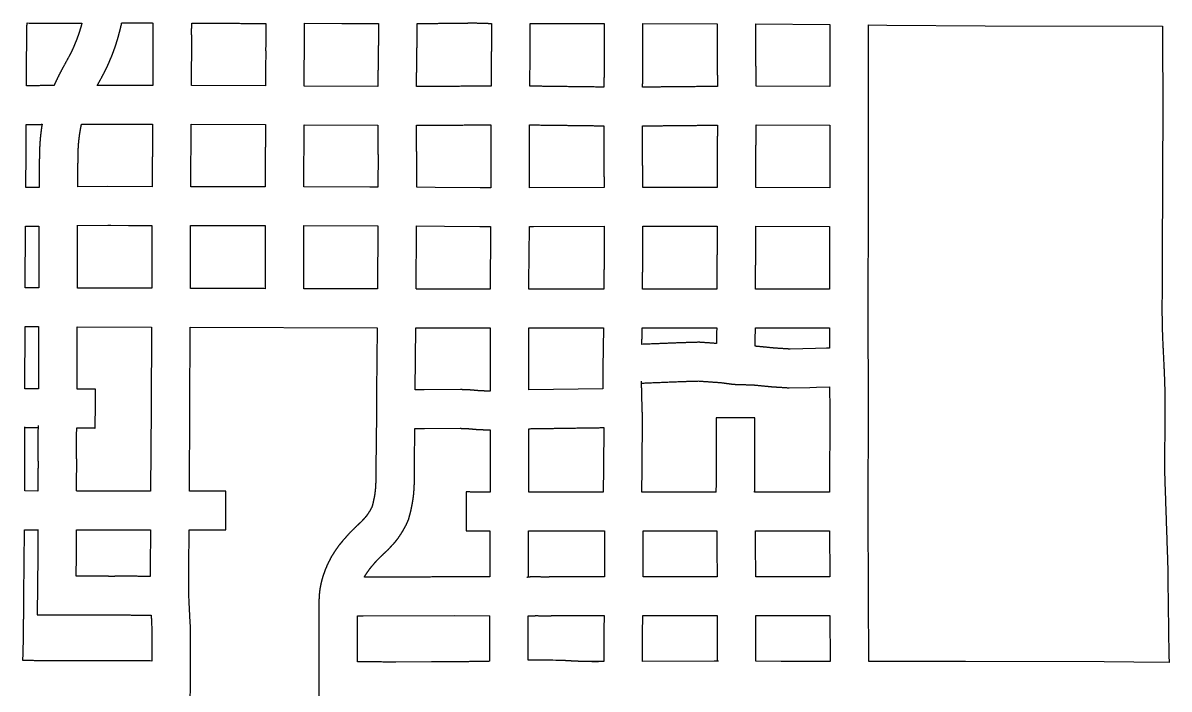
# Model space of a CAD drawing. Header units: millimetres. Extents: x 221 to 753, y -299 to -80.
# Drawn here: x 616.2 to 705.1, y -175.6 to -124 of the extents above; entities that cross this region are included whole.
import ezdxf

# ---------------------------------------------------------------- set-up
doc = ezdxf.new("R2010")
doc.units = ezdxf.units.MM
doc.layers.add('Laser$Cut', color=1, linetype='Continuous', true_color=0xff0000)

msp = doc.modelspace()

# ---------------------------------------------------------------- linework, layer by layer
at = {"layer": 'Laser$Cut'}
for p, q in [((616.498, -128.214), (616.541, -124.169)), ((616.545, -123.99), (616.711, -123.992)), ((616.711, -123.992), (617.276, -123.999)), ((617.276, -123.999), (617.558, -124.003)), ((617.558, -124.003), (617.94, -124.005)), ((617.94, -124.005), (618.703, -124.011)), ((619.623, -124.008), (620.084, -124.006)), ((620.084, -124.006), (620.797, -124.001)), ((638.061, -124.015), (640.946, -124.026)), ((640.946, -124.026), (643.806, -124.024)), ((646.806, -124.026), (647.487, -124.026)), ((652.466, -124.04), (652.561, -124.04)), ((655.543, -126.404), (655.561, -124.041)), ((655.561, -124.041), (658.811, -124.034)), ((658.811, -124.034), (661.297, -124.029)), ((664.297, -124.03), (670.056, -124.044)), ((673.035, -124.062), (678.792, -124.118)), ((681.78, -130.407), (681.791, -124.145)), ((681.791, -124.146), (683.219, -124.154)), ((683.219, -124.154), (690.832, -124.2)), ((690.832, -124.2), (704.574, -124.232)), ((704.574, -124.232), (704.584, -125.772)), ((629.293, -128.843), (629.311, -125.079)), ((635.05, -126.177), (635.048, -126.537)), ((638.048, -126.562), (638.051, -126.053)), ((704.584, -125.772), (704.611, -129.866)), ((635.048, -126.537), (635.041, -127.169)), ((638.041, -127.165), (638.048, -126.562)), ((652.541, -126.675), (652.525, -128.89)), ((655.525, -128.896), (655.543, -126.404)), ((635.042, -127.77), (635.035, -128.864)), ((635.044, -127.378), (635.042, -127.692)), ((635.042, -127.692), (635.042, -127.77)), ((638.035, -128.879), (638.042, -127.792)), ((638.042, -127.713), (638.044, -127.363)), ((638.042, -127.792), (638.042, -127.713)), ((616.491, -128.864), (616.498, -128.214)), ((626.293, -128.833), (626.293, -128.835)), ((626.293, -128.835), (626.293, -128.835)), ((635.035, -128.864), (629.293, -128.843)), ((643.739, -128.916), (638.035, -128.879)), ((661.277, -128.958), (661.277, -128.963)), ((664.277, -128.968), (664.277, -128.964)), ((673.07, -128.899), (673.07, -128.897)), ((678.782, -128.907), (673.07, -128.899)), ((681.78, -138.275), (681.78, -130.407)), ((616.47, -132.951), (616.473, -131.865)), ((626.276, -131.835), (626.276, -131.835)), ((629.244, -136.69), (629.276, -131.843)), ((629.276, -131.843), (635.024, -131.864)), ((638.016, -136.701), (638.024, -131.879)), ((638.024, -131.879), (643.734, -131.916)), ((652.515, -131.89), (652.515, -134.333)), ((655.515, -134.337), (655.515, -131.896)), ((673.066, -131.899), (678.78, -131.907)), ((616.469, -133.724), (616.47, -132.951)), ((616.45, -136.739), (616.468, -134.042)), ((616.468, -133.979), (616.469, -133.724)), ((616.468, -134.042), (616.468, -133.979)), ((643.758, -134.312), (643.756, -136.468)), ((652.513, -134.878), (652.51, -135.99)), ((652.515, -134.333), (652.513, -134.878)), ((655.509, -136.207), (655.515, -134.337)), ((617.49, -135.637), (617.481, -136.736)), ((616.47, -136.739), (616.45, -136.739)), ((617.165, -136.738), (616.47, -136.739)), ((617.477, -136.736), (617.165, -136.738)), ((622.799, -136.681), (620.479, -136.694)), ((620.482, -136.694), (620.482, -136.689)), ((626.244, -136.687), (622.799, -136.681)), ((626.244, -136.683), (626.244, -136.687)), ((629.244, -136.692), (629.244, -136.69)), ((630.595, -136.694), (629.244, -136.692)), ((633.094, -136.698), (630.595, -136.694)), ((635.016, -136.701), (633.094, -136.698)), ((635.016, -136.7), (635.016, -136.701)), ((638.016, -136.705), (638.016, -136.701)), ((643.136, -136.711), (638.016, -136.705)), ((643.756, -136.712), (643.136, -136.711)), ((643.756, -136.468), (643.756, -136.712)), ((646.756, -136.728), (646.756, -136.725)), ((648.192, -136.742), (646.756, -136.728)), ((651.683, -136.775), (648.192, -136.742)), ((652.507, -136.779), (651.683, -136.775)), ((652.51, -135.99), (652.507, -136.779)), ((655.507, -136.78), (655.509, -136.207)), ((661.281, -136.749), (655.507, -136.782)), ((655.507, -136.782), (655.507, -136.78)), ((669.765, -136.741), (664.281, -136.741)), ((670.056, -136.741), (669.765, -136.741)), ((678.78, -136.768), (673.056, -136.747)), ((681.765, -146.123), (681.78, -138.275)), ((616.412, -144.53), (616.434, -139.739)), ((616.432, -139.739), (617.177, -139.738)), ((617.177, -139.738), (617.456, -139.736)), ((617.465, -139.736), (617.45, -144.535)), ((617.456, -139.736), (617.465, -139.736)), ((620.396, -139.695), (620.47, -139.694)), ((620.47, -139.694), (622.804, -139.681)), ((622.804, -139.681), (623.045, -139.681)), ((623.045, -139.681), (624.421, -139.684)), ((624.421, -139.684), (625.797, -139.686)), ((625.797, -139.686), (626.229, -139.687)), ((629.229, -139.692), (633.092, -139.698)), ((633.092, -139.698), (635.01, -139.701)), ((638.01, -139.705), (643.747, -139.712)), ((643.748, -139.71), (643.725, -144.555)), ((643.747, -139.712), (643.748, -139.712)), ((646.725, -144.619), (646.746, -139.941)), ((646.746, -139.941), (646.747, -139.729)), ((646.747, -139.728), (648.921, -139.749)), ((646.747, -139.729), (646.747, -139.728)), ((648.921, -139.749), (651.663, -139.775)), ((651.663, -139.775), (652.158, -139.777)), ((652.158, -139.777), (652.492, -139.779)), ((652.49, -140.014), (652.461, -144.633)), ((652.492, -139.779), (652.49, -140.014)), ((652.492, -139.779), (652.492, -139.779)), ((655.464, -144.141), (655.492, -139.786)), ((655.492, -139.782), (655.806, -139.78)), ((655.492, -139.782), (655.492, -139.782)), ((655.492, -139.786), (655.492, -139.782)), ((655.806, -139.78), (661.287, -139.749)), ((664.287, -139.741), (665.016, -139.741)), ((665.016, -139.741), (670.048, -139.741)), ((673.048, -139.747), (678.777, -139.768)), ((616.412, -144.531), (616.412, -144.53)), ((617.45, -144.535), (616.412, -144.531)), ((626.211, -144.568), (626.207, -144.568)), ((626.211, -144.566), (626.211, -144.568)), ((629.211, -144.578), (629.211, -144.575)), ((643.725, -144.555), (643.725, -144.617)), ((643.725, -144.617), (643.725, -144.619)), ((643.725, -144.619), (643.725, -144.619)), ((651.679, -144.63), (646.725, -144.625)), ((646.725, -144.625), (646.725, -144.625)), ((652.461, -144.633), (651.679, -144.63)), ((652.461, -144.633), (652.461, -144.633)), ((652.461, -144.633), (652.461, -144.633)), ((655.461, -144.633), (655.464, -144.141)), ((661.266, -144.636), (655.461, -144.637)), ((655.461, -144.637), (655.461, -144.637)), ((661.266, -144.631), (661.266, -144.636)), ((670.035, -144.634), (664.266, -144.635)), ((664.266, -144.635), (664.266, -144.635)), ((670.035, -144.63), (670.035, -144.634)), ((678.768, -144.625), (673.035, -144.632)), ((678.768, -144.622), (678.768, -144.625)), ((681.779, -153.973), (681.765, -146.123)), ((616.369, -152.364), (616.396, -147.531)), ((616.396, -147.531), (617.441, -147.535)), ((617.441, -147.535), (617.425, -152.365)), ((620.44, -147.546), (626.199, -147.568)), ((626.199, -147.567), (626.169, -153.866)), ((629.169, -153.882), (629.199, -147.577)), ((629.199, -147.578), (643.701, -147.619)), ((643.701, -147.622), (643.644, -152.591)), ((643.701, -147.619), (643.701, -147.619)), ((646.646, -152.44), (646.701, -147.634)), ((646.701, -147.634), (646.701, -147.624)), ((646.701, -147.625), (651.67, -147.63)), ((646.701, -147.625), (646.701, -147.625)), ((651.67, -147.63), (652.453, -147.633)), ((652.453, -147.633), (652.453, -147.633)), ((652.453, -147.633), (652.453, -147.634)), ((652.453, -147.634), (652.454, -149.564)), ((655.453, -147.637), (661.236, -147.636)), ((655.453, -147.637), (655.453, -147.637)), ((655.456, -152.452), (655.453, -147.639)), ((661.236, -147.631), (661.202, -150.756)), ((664.236, -147.635), (670.018, -147.634)), ((673.018, -147.632), (678.768, -147.625)), ((664.222, -148.914), (664.222, -148.913)), ((677.686, -149.243), (675.707, -149.281)), ((678.536, -149.22), (677.686, -149.243)), ((678.77, -149.214), (678.536, -149.22)), ((652.454, -149.564), (652.456, -152.535)), ((661.202, -150.756), (661.187, -151.774)), ((643.644, -152.591), (643.628, -153.922)), ((647.345, -152.441), (646.646, -152.44)), ((650.146, -152.424), (647.345, -152.441)), ((661.201, -152.37), (655.456, -152.452)), ((675.641, -152.283), (677.227, -152.252)), ((677.227, -152.252), (677.755, -152.242)), ((677.755, -152.242), (678.776, -152.215)), ((678.776, -152.214), (678.779, -153.974)), ((626.169, -153.866), (626.13, -160.297)), ((629.13, -160.304), (629.169, -153.882)), ((643.628, -153.922), (643.603, -156.832)), ((664.236, -158.465), (664.267, -154.553)), ((678.779, -153.974), (678.773, -160.379)), ((681.772, -161.611), (681.779, -153.973)), ((616.367, -160.28), (616.362, -155.305)), ((646.592, -158.185), (646.615, -155.439)), ((646.615, -155.439), (647.351, -155.441)), ((647.351, -155.441), (650.129, -155.424)), ((655.459, -157.936), (655.458, -155.453)), ((661.261, -155.369), (661.237, -158.436)), ((661.257, -155.369), (661.261, -155.369)), ((652.458, -155.535), (652.459, -157.986)), ((643.603, -156.832), (643.592, -158.164)), ((643.592, -158.164), (643.585, -159.449)), ((646.59, -158.592), (646.592, -158.185)), ((652.459, -157.986), (652.456, -159.1)), ((655.456, -159.113), (655.459, -157.99)), ((655.459, -157.99), (655.459, -157.936)), ((646.586, -159.24), (646.59, -158.592)), ((661.236, -158.5), (661.222, -160.378)), ((661.237, -158.436), (661.236, -158.5)), ((664.222, -160.375), (664.236, -158.529)), ((664.236, -158.529), (664.236, -158.465)), ((652.455, -159.12), (652.45, -160.212)), ((652.456, -159.1), (652.455, -159.12)), ((655.45, -160.247), (655.455, -159.133)), ((655.455, -159.133), (655.456, -159.113)), ((616.367, -160.285), (616.367, -160.28)), ((617.385, -160.286), (616.367, -160.285)), ((626.13, -160.297), (626.13, -160.299)), ((629.13, -160.304), (629.13, -160.304)), ((652.45, -160.232), (652.449, -160.364)), ((652.449, -160.364), (652.449, -160.367)), ((652.449, -160.367), (652.449, -160.367)), ((652.45, -160.212), (652.45, -160.232)), ((659.471, -160.381), (655.448, -160.368)), ((655.449, -160.368), (655.45, -160.247)), ((659.617, -160.381), (659.471, -160.381)), ((660.096, -160.38), (659.617, -160.381)), ((661.222, -160.378), (660.096, -160.38)), ((669.966, -160.368), (664.222, -160.375)), ((672.961, -160.369), (672.961, -160.369)), ((681.78, -168.443), (681.772, -161.611)), ((616.308, -168.392), (616.354, -163.317)), ((616.354, -163.317), (616.354, -163.285)), ((616.354, -163.285), (616.506, -163.285)), ((616.506, -163.285), (617.371, -163.286)), ((617.373, -163.281), (617.369, -165.302)), ((617.371, -163.286), (617.373, -163.286)), ((626.116, -163.299), (626.099, -166.237)), ((629.099, -166.248), (629.116, -163.304)), ((650.584, -163.362), (652.438, -163.367)), ((655.438, -163.368), (659.467, -163.381)), ((659.467, -163.381), (659.621, -163.381)), ((659.621, -163.381), (660.102, -163.38)), ((660.102, -163.38), (661.324, -163.378)), ((673.024, -163.369), (673.026, -163.369)), ((678.774, -163.379), (678.778, -166.949)), ((620.369, -165.317), (620.37, -164.641)), ((617.369, -165.302), (617.333, -169.876)), ((620.357, -166.897), (620.369, -165.317)), ((626.099, -166.237), (626.097, -166.906)), ((629.094, -168.369), (629.099, -166.248)), ((652.424, -166.954), (649.665, -166.95)), ((655.424, -166.958), (655.424, -166.953)), ((657.006, -166.956), (656.99, -166.958)), ((657.029, -166.954), (657.006, -166.956)), ((657.077, -166.95), (657.029, -166.954)), ((670.049, -166.94), (670.049, -166.941)), ((673.049, -166.944), (673.049, -166.94)), ((704.992, -166.222), (705.009, -167.246)), ((639.374, -167.285), (639.365, -167.317)), ((639.427, -167.091), (639.374, -167.285)), ((705.009, -167.246), (705.025, -169.112)), ((616.306, -168.709), (616.308, -168.392)), ((616.306, -168.788), (616.306, -168.709)), ((629.123, -168.908), (629.092, -168.327)), ((681.823, -173.499), (681.78, -168.443)), ((629.203, -170.492), (629.123, -168.908)), ((639.162, -169.34), (639.175, -174.326)), ((705.025, -169.112), (705.083, -173.031)), ((626.206, -170.623), (626.215, -170.881)), ((629.213, -170.78), (629.203, -170.492)), ((642.164, -169.967), (642.607, -169.968)), ((642.607, -169.968), (649.669, -169.95)), ((649.669, -169.95), (652.416, -169.954)), ((652.412, -169.954), (652.408, -171.183)), ((655.408, -171.191), (655.412, -169.955)), ((655.412, -169.958), (655.414, -169.958)), ((678.792, -169.949), (678.823, -173.501)), ((616.259, -171.662), (616.266, -171.231)), ((626.215, -170.881), (626.219, -170.996)), ((626.218, -171.297), (626.215, -172.028)), ((626.219, -170.996), (626.218, -171.297)), ((629.219, -170.954), (629.213, -170.78)), ((629.215, -172.034), (629.218, -171.307)), ((629.218, -171.307), (629.219, -170.954)), ((652.408, -171.183), (652.407, -171.896)), ((655.407, -172.158), (655.408, -171.454)), ((655.408, -171.454), (655.408, -171.191)), ((616.236, -172.776), (616.259, -171.662)), ((626.214, -172.255), (626.21, -173.469)), ((626.215, -172.127), (626.214, -172.255)), ((626.215, -172.028), (626.215, -172.127)), ((629.208, -174.328), (629.214, -172.268)), ((629.214, -172.268), (629.215, -172.136)), ((629.215, -172.136), (629.215, -172.034)), ((652.407, -172.15), (652.402, -173.107)), ((652.407, -171.896), (652.407, -172.15)), ((655.401, -173.395), (655.407, -172.158)), ((616.225, -173.433), (616.233, -172.899)), ((616.233, -172.899), (616.236, -172.776)), ((652.402, -173.107), (652.401, -173.494)), ((705.083, -173.031), (705.094, -173.573)), ((642.173, -173.525), (642.173, -173.524)), ((647.9, -173.531), (645.139, -173.558)), ((648.348, -173.531), (647.9, -173.531)), ((649.691, -173.531), (648.348, -173.531)), ((656.967, -173.407), (655.4, -173.395)), ((657.311, -173.412), (656.967, -173.407)), ((657.551, -173.418), (657.311, -173.412)), ((657.816, -173.424), (657.551, -173.418)), ((658.173, -173.437), (657.816, -173.424)), ((658.233, -173.44), (658.173, -173.437)), ((658.868, -173.477), (658.793, -173.473)), ((658.921, -173.479), (658.868, -173.477)), ((669.817, -173.487), (664.263, -173.511)), ((670.06, -173.487), (669.817, -173.487)), ((670.166, -173.487), (670.06, -173.487)), ((675.009, -173.501), (673.059, -173.493)), ((675.722, -173.501), (675.009, -173.501)), ((678.823, -173.5), (675.722, -173.501)), ((686.892, -173.498), (681.821, -173.499)), ((681.823, -173.499), (681.823, -173.499)), ((689.305, -173.505), (686.892, -173.498)), ((700.054, -173.536), (689.305, -173.505)), ((702.35, -173.553), (700.054, -173.536)), ((705.094, -173.573), (702.35, -173.553)), ((629.203, -179.178), (629.208, -174.328)), ((639.175, -174.326), (639.172, -175.006)), ((639.172, -175.006), (639.174, -176.996))]:
    msp.add_line(p, q, dxfattribs=at)
msp.add_lwpolyline([(622.021, -169.895), (623.791, -169.899)], dxfattribs=at)
for points, degree in [([(616.541, -124.169), (616.543, -124.08), (616.545, -123.99)], 2), ([(618.703, -124.011), (619.163, -124.009), (619.623, -124.008)], 2), ([(620.701, -124.356), (620.618, -124.622), (620.534, -124.887)], 2), ([(620.749, -124.179), (620.725, -124.267), (620.701, -124.356)], 2), ([(620.797, -124.001), (620.773, -124.09), (620.749, -124.179)], 2), ([(623.74, -124.612), (623.802, -124.355), (623.864, -124.098)], 2), ([(623.864, -124.098), (623.875, -124.041), (623.885, -123.985)], 2), ([(623.885, -123.985), (625.098, -123.988), (626.311, -123.991)], 2), ([(626.311, -123.991), (626.309, -124.389), (626.308, -124.787)], 2), ([(629.308, -124.775), (629.309, -124.394), (629.311, -124.012)], 2), ([(629.311, -124.012), (630.18, -124.007), (631.05, -124.003)], 2), ([(631.05, -124.003), (632.698, -124.014), (634.345, -124.026)], 2), ([(634.345, -124.026), (634.703, -124.023), (635.061, -124.021)], 2), ([(635.061, -124.021), (635.053, -125.073), (635.045, -126.125)], 2), ([(638.046, -126.005), (638.054, -125.01), (638.061, -124.014)], 2), ([(643.806, -124.02), (643.773, -126.468), (643.739, -128.916)], 2), ([(646.74, -128.921), (646.773, -126.473), (646.806, -124.026)], 2), ([(647.487, -124.026), (649.086, -124.01), (650.685, -123.993)], 2), ([(650.685, -123.993), (650.732, -123.991), (650.779, -123.989)], 2), ([(650.779, -123.989), (651.445, -123.991), (652.111, -123.993)], 2), ([(652.111, -123.993), (652.288, -124.016), (652.466, -124.04)], 2), ([(652.561, -124.037), (652.551, -125.356), (652.541, -126.675)], 2), ([(658.739, -124.034), (658.739, -124.032), (658.739, -124.03)], 2), ([(661.297, -124.028), (661.287, -126.493), (661.277, -128.958)], 2), ([(664.277, -128.964), (664.287, -126.496), (664.297, -124.027)], 2), ([(670.056, -124.044), (670.063, -126.477), (670.07, -128.91)], 2), ([(673.07, -128.897), (673.063, -126.479), (673.056, -124.061)], 2), ([(678.792, -124.115), (678.787, -126.511), (678.782, -128.907)], 2), ([(620.534, -124.887), (620.437, -125.146), (620.341, -125.405)], 2), ([(623.372, -125.864), (623.477, -125.531), (623.582, -125.198)], 2), ([(623.582, -125.198), (623.661, -124.905), (623.74, -124.612)], 2), ([(626.311, -125.089), (626.302, -126.961), (626.293, -128.833)], 2), ([(626.308, -124.787), (626.31, -124.938), (626.311, -125.089)], 2), ([(629.311, -125.079), (629.309, -124.927), (629.308, -124.775)], 2), ([(620.1, -125.977), (619.983, -126.22), (619.866, -126.464)], 2), ([(620.341, -125.405), (620.22, -125.691), (620.1, -125.977)], 2), ([(623.129, -126.512), (623.251, -126.188), (623.372, -125.864)], 2), ([(635.045, -126.125), (635.048, -126.151), (635.05, -126.177)], 2), ([(638.051, -126.053), (638.048, -126.029), (638.046, -126.005)], 2), ([(619.866, -126.464), (619.587, -126.971), (619.308, -127.479)], 2), ([(622.837, -127.208), (622.983, -126.86), (623.129, -126.512)], 2), ([(619.308, -127.479), (619.122, -127.837), (618.937, -128.196)], 2), ([(621.991, -128.826), (622.263, -128.331), (622.535, -127.837)], 2), ([(622.535, -127.837), (622.686, -127.523), (622.837, -127.208)], 2), ([(635.041, -127.169), (635.042, -127.274), (635.044, -127.378)], 2), ([(638.044, -127.363), (638.042, -127.264), (638.041, -127.165)], 2), ([(618.638, -128.836), (617.564, -128.85), (616.491, -128.865)], 2), ([(618.937, -128.196), (618.787, -128.516), (618.638, -128.836)], 2), ([(621.99, -128.827), (621.99, -128.826), (621.991, -128.826)], 2), ([(626.293, -128.835), (624.141, -128.831), (621.99, -128.827)], 2), ([(616.491, -128.865), (616.491, -128.864), (616.491, -128.864)], 2), ([(652.525, -128.89), (649.632, -128.905), (646.74, -128.921)], 2), ([(652.525, -128.89), (652.525, -128.89), (652.525, -128.89)], 2), ([(655.878, -128.895), (655.702, -128.895), (655.525, -128.896)], 2), ([(657.769, -128.919), (656.824, -128.907), (655.878, -128.895)], 2), ([(661.277, -128.963), (659.523, -128.941), (657.769, -128.919)], 2), ([(670.07, -128.912), (667.173, -128.94), (664.277, -128.968)], 2), ([(670.07, -128.912), (670.07, -128.912), (670.07, -128.912)], 2), ([(673.07, -128.899), (673.07, -128.899), (673.07, -128.899)], 2), ([(704.611, -129.866), (704.608, -130.477), (704.606, -131.088)], 2), ([(704.606, -131.088), (704.573, -138.802), (704.541, -146.517)], 2), ([(616.473, -131.865), (617.093, -131.857), (617.713, -131.849)], 2), ([(617.669, -132.086), (617.623, -132.454), (617.577, -132.822)], 2), ([(617.713, -131.849), (617.691, -131.967), (617.669, -132.086)], 2), ([(620.635, -132.543), (620.688, -132.253), (620.741, -131.964)], 2), ([(620.741, -131.964), (620.758, -131.895), (620.775, -131.825)], 2), ([(620.775, -131.825), (623.525, -131.83), (626.276, -131.835)], 2), ([(626.276, -131.83), (626.26, -134.257), (626.244, -136.683)], 2), ([(635.024, -131.861), (635.02, -134.28), (635.016, -136.7)], 2), ([(643.734, -131.916), (643.74, -132.5), (643.746, -133.085)], 2), ([(646.732, -131.921), (649.623, -131.905), (652.515, -131.89)], 2), ([(646.758, -134.299), (646.746, -133.11), (646.734, -131.921)], 2), ([(655.515, -131.896), (655.689, -131.895), (655.863, -131.895)], 2), ([(655.863, -131.895), (658.568, -131.929), (661.273, -131.963)], 2), ([(661.273, -131.962), (661.274, -132.424), (661.275, -132.886)], 2), ([(664.273, -131.968), (667.174, -131.94), (670.075, -131.912)], 2), ([(664.281, -136.739), (664.277, -134.353), (664.273, -131.968)], 2), ([(670.07, -131.912), (670.063, -134.326), (670.056, -136.741)], 2), ([(673.056, -136.745), (673.063, -134.322), (673.07, -131.899)], 2), ([(678.78, -131.902), (678.78, -134.335), (678.78, -136.768)], 2), ([(617.577, -132.822), (617.553, -133.118), (617.529, -133.414)], 2), ([(620.525, -133.589), (620.543, -133.36), (620.562, -133.13)], 2), ([(620.562, -133.13), (620.599, -132.837), (620.635, -132.543)], 2), ([(643.746, -133.085), (643.752, -133.699), (643.758, -134.312)], 2), ([(661.275, -132.886), (661.277, -134.387), (661.28, -135.888)], 2), ([(661.275, -132.889), (661.275, -132.889), (661.275, -132.889)], 2), ([(617.529, -133.414), (617.515, -133.815), (617.5, -134.216)], 2), ([(620.5, -134.281), (620.512, -133.935), (620.525, -133.589)], 2), ([(617.494, -135.073), (617.492, -135.355), (617.49, -135.637)], 2), ([(617.497, -134.698), (617.495, -134.886), (617.494, -135.073)], 2), ([(617.5, -134.216), (617.498, -134.457), (617.497, -134.698)], 2), ([(620.482, -136.689), (620.491, -135.485), (620.5, -134.281)], 2), ([(646.756, -136.106), (646.757, -135.202), (646.758, -134.299)], 2), ([(655.51, -135.84), (655.51, -135.84), (655.51, -135.84)], 2), ([(661.28, -135.888), (661.281, -136.316), (661.281, -136.744)], 2), ([(661.28, -135.889), (661.28, -135.889), (661.28, -135.889)], 2), ([(617.481, -136.736), (617.479, -136.736), (617.477, -136.736)], 2), ([(646.756, -136.725), (646.756, -136.416), (646.756, -136.106)], 2), ([(661.281, -136.744), (661.281, -136.747), (661.281, -136.749)], 2), ([(664.281, -136.741), (664.281, -136.74), (664.281, -136.739)], 2), ([(673.056, -136.747), (673.056, -136.746), (673.056, -136.745)], 2), ([(617.465, -139.736), (617.465, -139.736), (617.465, -139.736)], 2), ([(620.45, -144.546), (620.458, -142.119), (620.466, -139.692)], 2), ([(626.229, -139.687), (626.22, -142.126), (626.211, -144.566)], 2), ([(629.211, -144.575), (629.22, -142.131), (629.229, -139.687)], 2), ([(635.01, -139.7), (635.005, -142.147), (635.001, -144.594)], 2), ([(638.001, -144.603), (638.005, -142.154), (638.01, -139.705)], 2), ([(661.287, -139.747), (661.289, -140.959), (661.291, -142.171)], 2), ([(664.291, -142.22), (664.289, -140.978), (664.287, -139.736)], 2), ([(670.048, -139.741), (670.041, -142.185), (670.035, -144.63)], 2), ([(673.035, -144.632), (673.041, -142.189), (673.048, -139.746)], 2), ([(678.777, -139.767), (678.772, -142.195), (678.768, -144.622)], 2), ([(661.291, -142.171), (661.289, -142.219), (661.288, -142.267)], 2), ([(661.288, -142.267), (661.277, -143.449), (661.266, -144.631)], 2), ([(664.266, -144.635), (664.277, -143.484), (664.287, -142.333)], 2), ([(664.287, -142.333), (664.289, -142.276), (664.291, -142.22)], 2), ([(626.207, -144.568), (623.328, -144.557), (620.449, -144.546)], 2), ([(635.001, -144.594), (632.106, -144.586), (629.211, -144.578)], 2), ([(643.725, -144.619), (640.863, -144.611), (638.001, -144.603)], 2), ([(704.541, -146.517), (704.56, -147.389), (704.578, -148.262)], 2), ([(620.426, -152.011), (620.433, -149.779), (620.44, -147.546)], 2), ([(664.222, -148.913), (664.229, -148.274), (664.236, -147.635)], 2), ([(670.018, -147.632), (670.012, -148.239), (670.007, -148.846)], 2), ([(673.005, -149.06), (673.012, -148.345), (673.018, -147.63)], 2), ([(678.768, -147.625), (678.769, -148.419), (678.77, -149.214)], 2), ([(704.578, -148.262), (704.647, -149.685), (704.716, -151.109)], 2), ([(667.186, -148.794), (665.704, -148.854), (664.222, -148.914)], 2), ([(668.662, -148.751), (667.924, -148.772), (667.186, -148.794)], 2), ([(670.007, -148.846), (669.335, -148.798), (668.662, -148.751)], 2), ([(673.005, -149.06), (673.005, -149.06), (673.005, -149.06)], 2), ([(673.067, -149.062), (673.036, -149.061), (673.005, -149.06)], 2), ([(674.522, -149.206), (673.795, -149.134), (673.067, -149.062)], 2), ([(675.707, -149.281), (675.115, -149.244), (674.522, -149.206)], 2), ([(661.187, -151.774), (661.194, -152.07), (661.201, -152.367)], 2), ([(664.191, -151.915), (664.189, -151.837), (664.188, -151.759)], 2), ([(664.191, -151.918), (665.741, -151.855), (667.291, -151.792)], 2), ([(664.237, -153.804), (664.214, -152.86), (664.191, -151.915)], 2), ([(667.291, -151.792), (667.945, -151.773), (668.6, -151.754)], 2), ([(668.6, -151.754), (669.488, -151.817), (670.377, -151.88)], 2), ([(670.377, -151.88), (670.842, -151.945), (671.308, -152.01)], 2), ([(704.716, -151.109), (704.746, -151.991), (704.776, -152.873)], 2), ([(617.425, -152.371), (616.896, -152.367), (616.368, -152.364)], 2), ([(617.425, -152.365), (617.425, -152.368), (617.425, -152.371)], 2), ([(620.425, -152.386), (620.426, -152.198), (620.426, -152.011)], 2), ([(620.425, -152.391), (620.425, -152.388), (620.425, -152.386)], 2), ([(621.851, -152.4), (621.138, -152.395), (620.425, -152.391)], 2), ([(620.425, -152.391), (620.425, -152.391), (620.425, -152.391)], 2), ([(621.835, -155.4), (621.84, -154.4), (621.845, -153.4), (621.851, -152.4)], 3), ([(650.559, -152.431), (650.353, -152.428), (650.146, -152.424)], 2), ([(650.83, -152.443), (650.694, -152.437), (650.559, -152.431)], 2), ([(651.682, -152.519), (651.256, -152.481), (650.83, -152.443)], 2), ([(651.849, -152.526), (651.765, -152.523), (651.682, -152.519)], 2), ([(652.143, -152.534), (651.996, -152.53), (651.849, -152.526)], 2), ([(652.456, -152.535), (652.299, -152.534), (652.143, -152.534)], 2), ([(661.201, -152.367), (661.201, -152.369), (661.201, -152.37)], 2), ([(671.308, -152.01), (671.374, -152.012), (671.441, -152.013)], 2), ([(671.441, -152.013), (672.157, -152.035), (672.873, -152.058)], 2), ([(672.873, -152.058), (673.576, -152.127), (674.28, -152.196)], 2), ([(674.28, -152.196), (674.96, -152.24), (675.641, -152.283)], 2), ([(704.776, -152.873), (704.766, -154.333), (704.757, -155.792)], 2), ([(664.267, -154.553), (664.252, -154.178), (664.237, -153.804)], 2), ([(669.982, -154.602), (669.982, -156.555), (669.981, -158.508)], 2), ([(672.982, -154.602), (671.982, -154.602), (670.982, -154.602), (669.982, -154.602)], 3), ([(672.981, -158.525), (672.982, -156.564), (672.982, -154.602)], 2), ([(616.362, -155.364), (616.879, -155.367), (617.397, -155.371)], 2), ([(617.397, -155.372), (617.383, -156.214), (617.37, -157.056)], 2), ([(617.399, -155.207), (617.398, -155.286), (617.397, -155.365)], 2), ([(617.397, -155.371), (617.397, -155.371), (617.397, -155.371)], 2), ([(620.371, -157.038), (620.384, -156.213), (620.397, -155.388)], 2), ([(620.397, -155.391), (621.116, -155.395), (621.835, -155.4)], 2), ([(650.129, -155.424), (650.297, -155.427), (650.465, -155.43)], 2), ([(650.465, -155.43), (650.547, -155.434), (650.629, -155.437)], 2), ([(650.629, -155.437), (651.058, -155.476), (651.487, -155.514)], 2), ([(651.487, -155.514), (651.619, -155.519), (651.75, -155.525)], 2), ([(655.458, -155.453), (658.357, -155.411), (661.257, -155.369)], 2), ([(651.75, -155.525), (651.924, -155.529), (652.099, -155.534)], 2), ([(652.099, -155.534), (652.278, -155.534), (652.457, -155.535)], 2), ([(652.457, -155.535), (652.457, -155.535), (652.458, -155.535)], 2), ([(704.757, -155.792), (704.747, -157.251), (704.737, -158.71)], 2), ([(617.37, -157.056), (617.382, -157.493), (617.394, -157.93)], 2), ([(620.394, -157.877), (620.382, -157.457), (620.371, -157.038)], 2), ([(617.394, -157.93), (617.395, -158.034), (617.396, -158.138)], 2), ([(617.396, -158.138), (617.396, -158.164), (617.396, -158.19)], 2), ([(620.396, -158.186), (620.395, -158.032), (620.394, -157.877)], 2), ([(617.394, -158.609), (617.39, -159.448), (617.385, -160.286)], 2), ([(617.396, -158.19), (617.395, -158.399), (617.394, -158.609)], 2), ([(620.388, -159.664), (620.392, -158.925), (620.396, -158.186)], 2), ([(669.981, -158.508), (669.971, -159.436), (669.961, -160.364)], 2), ([(672.961, -160.369), (672.971, -159.447), (672.981, -158.525)], 2), ([(704.737, -158.71), (704.864, -162.466), (704.992, -166.222)], 2), ([(620.385, -160.284), (620.387, -159.974), (620.388, -159.664)], 2), ([(643.568, -159.903), (643.554, -160.061), (643.541, -160.219)], 2), ([(643.585, -159.449), (643.576, -159.676), (643.568, -159.903)], 2), ([(646.563, -160.084), (646.574, -159.8), (646.585, -159.515)], 2), ([(646.585, -159.402), (646.586, -159.321), (646.586, -159.24)], 2), ([(646.585, -159.515), (646.585, -159.458), (646.585, -159.402)], 2), ([(626.13, -160.299), (623.257, -160.294), (620.385, -160.289)], 2), ([(631.965, -160.309), (630.548, -160.307), (629.13, -160.304)], 2), ([(631.961, -163.309), (631.963, -162.309), (631.964, -161.309), (631.965, -160.309)], 3), ([(643.462, -160.773), (643.418, -160.98), (643.374, -161.187)], 2), ([(643.509, -160.493), (643.485, -160.633), (643.462, -160.773)], 2), ([(643.541, -160.219), (643.525, -160.356), (643.509, -160.493)], 2), ([(646.48, -160.917), (646.503, -160.719), (646.527, -160.52)], 2), ([(646.527, -160.52), (646.545, -160.302), (646.563, -160.084)], 2), ([(650.59, -160.362), (650.588, -161.362), (650.586, -162.362), (650.584, -163.362)], 3), ([(652.449, -160.367), (651.52, -160.364), (650.59, -160.362)], 2), ([(655.449, -160.368), (655.449, -160.368), (655.449, -160.368)], 2), ([(678.773, -160.379), (675.867, -160.374), (672.961, -160.369)], 2), ([(643.261, -161.567), (643.193, -161.689), (643.126, -161.812)], 2), ([(643.297, -161.485), (643.279, -161.526), (643.261, -161.567)], 2), ([(643.374, -161.187), (643.335, -161.336), (643.297, -161.485)], 2), ([(646.294, -161.876), (646.352, -161.605), (646.41, -161.333)], 2), ([(646.41, -161.333), (646.445, -161.125), (646.48, -160.917)], 2), ([(642.749, -162.355), (642.601, -162.514), (642.454, -162.674)], 2), ([(642.81, -162.281), (642.78, -162.318), (642.749, -162.355)], 2), ([(642.871, -162.207), (642.84, -162.244), (642.81, -162.281)], 2), ([(643.094, -161.869), (642.982, -162.038), (642.871, -162.207)], 2), ([(643.126, -161.812), (643.11, -161.841), (643.094, -161.869)], 2), ([(645.956, -162.893), (646.049, -162.678), (646.142, -162.464)], 2), ([(646.142, -162.464), (646.18, -162.317), (646.218, -162.17)], 2), ([(646.218, -162.17), (646.256, -162.023), (646.294, -161.876)], 2), ([(620.37, -164.641), (620.372, -163.965), (620.373, -163.29)], 2), ([(620.373, -163.29), (621.339, -163.291), (622.305, -163.293)], 2), ([(622.305, -163.293), (624.21, -163.296), (626.116, -163.299)], 2), ([(629.116, -163.304), (630.539, -163.307), (631.961, -163.309)], 2), ([(642.159, -162.953), (641.83, -163.274), (641.502, -163.595)], 2), ([(642.454, -162.674), (642.306, -162.813), (642.159, -162.953)], 2), ([(645.288, -163.989), (645.474, -163.709), (645.659, -163.428)], 2), ([(645.659, -163.428), (645.704, -163.347), (645.749, -163.267)], 2), ([(645.749, -163.267), (645.853, -163.08), (645.956, -162.893)], 2), ([(652.438, -163.365), (652.431, -165.159), (652.424, -166.952)], 2), ([(655.424, -166.953), (655.431, -165.161), (655.438, -163.368)], 2), ([(661.324, -163.378), (661.322, -165.158), (661.32, -166.938)], 2), ([(664.319, -166.933), (664.322, -165.154), (664.324, -163.375)], 2), ([(664.32, -163.375), (667.173, -163.371), (670.025, -163.368)], 2), ([(670.024, -163.368), (670.036, -165.154), (670.049, -166.94)], 2), ([(673.049, -166.94), (673.036, -165.154), (673.024, -163.369)], 2), ([(673.026, -163.369), (675.9, -163.374), (678.774, -163.379)], 2), ([(640.819, -164.394), (640.768, -164.457), (640.717, -164.519)], 2), ([(641.024, -164.145), (640.922, -164.269), (640.819, -164.394)], 2), ([(641.502, -163.595), (641.263, -163.87), (641.024, -164.145)], 2), ([(644.587, -164.785), (644.8, -164.556), (645.012, -164.326)], 2), ([(645.012, -164.326), (645.081, -164.242), (645.15, -164.158)], 2), ([(645.15, -164.158), (645.219, -164.074), (645.288, -163.989)], 2), ([(640.374, -165.012), (640.266, -165.182), (640.158, -165.352)], 2), ([(640.717, -164.519), (640.546, -164.766), (640.374, -165.012)], 2), ([(643.686, -165.656), (643.962, -165.385), (644.239, -165.115)], 2), ([(644.239, -165.115), (644.413, -164.95), (644.587, -164.785)], 2), ([(639.811, -166.034), (639.715, -166.271), (639.619, -166.508)], 2), ([(640.158, -165.352), (639.985, -165.693), (639.811, -166.034)], 2), ([(643.113, -166.329), (643.214, -166.205), (643.316, -166.08)], 2), ([(643.316, -166.08), (643.501, -165.868), (643.686, -165.656)], 2), ([(622.239, -166.895), (621.298, -166.896), (620.357, -166.897)], 2), ([(622.867, -166.894), (622.553, -166.894), (622.239, -166.895)], 2), ([(622.863, -166.907), (622.865, -166.902), (622.866, -166.898), (622.867, -166.894)], 3), ([(623.783, -166.899), (623.323, -166.903), (622.863, -166.907)], 2), ([(622.875, -166.906), (622.871, -166.9), (622.867, -166.894)], 2), ([(626.097, -166.906), (624.94, -166.902), (623.783, -166.899)], 2), ([(639.453, -166.995), (639.44, -167.043), (639.427, -167.091)], 2), ([(639.619, -166.508), (639.536, -166.751), (639.453, -166.995)], 2), ([(642.702, -166.968), (642.734, -166.904), (642.767, -166.841)], 2), ([(649.665, -166.95), (646.183, -166.959), (642.702, -166.968)], 2), ([(642.767, -166.841), (642.82, -166.757), (642.873, -166.674)], 2), ([(642.873, -166.674), (642.993, -166.501), (643.113, -166.329)], 2), ([(652.424, -166.952), (652.424, -166.953), (652.424, -166.954)], 2), ([(655.288, -166.964), (655.289, -166.964), (655.291, -166.964), (655.293, -166.964)], 3), ([(655.288, -166.966), (655.289, -166.966), (655.291, -166.965), (655.293, -166.965)], 3), ([(655.293, -166.964), (655.314, -166.964), (655.335, -166.963), (655.356, -166.963)], 3), ([(655.53, -166.959), (655.443, -166.958), (655.356, -166.958)], 2), ([(655.563, -166.95), (655.546, -166.954), (655.53, -166.959)], 2), ([(656.99, -166.958), (656.276, -166.954), (655.563, -166.95)], 2), ([(657.101, -166.948), (657.093, -166.949), (657.085, -166.949)], 2), ([(657.115, -166.948), (657.108, -166.948), (657.101, -166.948)], 2), ([(657.573, -166.947), (657.344, -166.947), (657.115, -166.948)], 2), ([(657.621, -166.947), (657.597, -166.947), (657.573, -166.947)], 2), ([(661.32, -166.938), (659.471, -166.942), (657.621, -166.947)], 2), ([(664.319, -166.935), (664.319, -166.934), (664.319, -166.933)], 2), ([(670.049, -166.941), (667.184, -166.938), (664.319, -166.935)], 2), ([(670.049, -166.941), (670.049, -166.941), (670.049, -166.941)], 2), ([(673.052, -166.944), (673.051, -166.944), (673.049, -166.944)], 2), ([(678.778, -166.949), (675.915, -166.946), (673.052, -166.944)], 2), ([(678.778, -166.949), (678.778, -166.949), (678.778, -166.949)], 2), ([(639.25, -167.883), (639.218, -168.143), (639.187, -168.403)], 2), ([(639.356, -167.349), (639.303, -167.616), (639.25, -167.883)], 2), ([(639.365, -167.317), (639.36, -167.333), (639.356, -167.349)], 2), ([(616.266, -171.231), (616.286, -170.01), (616.306, -168.788)], 2), ([(639.192, -168.404), (639.183, -168.633), (639.174, -168.862)], 2), ([(639.174, -168.862), (639.168, -169.101), (639.162, -169.34)], 2), ([(617.333, -169.876), (618.403, -169.887), (619.473, -169.899)], 2), ([(619.473, -169.899), (620.747, -169.897), (622.021, -169.895)], 2), ([(623.791, -169.899), (624.98, -169.903), (626.169, -169.906)], 2), ([(626.169, -169.905), (626.187, -170.264), (626.206, -170.623)], 2), ([(642.173, -173.524), (642.168, -171.745), (642.164, -169.967)], 2), ([(655.414, -169.958), (655.661, -169.959), (655.907, -169.961)], 2), ([(655.907, -169.961), (655.924, -169.956), (655.941, -169.952)], 2), ([(655.941, -169.952), (656.527, -169.955), (657.113, -169.958)], 2), ([(657.113, -169.958), (657.175, -169.953), (657.236, -169.948)], 2), ([(657.236, -169.948), (659.263, -169.943), (661.29, -169.938)], 2), ([(661.29, -169.938), (661.275, -170.81), (661.259, -171.682)], 2), ([(664.259, -171.706), (664.275, -170.821), (664.291, -169.935)], 2), ([(664.291, -169.935), (667.174, -169.938), (670.056, -169.941)], 2), ([(670.056, -169.941), (670.058, -169.941), (670.06, -169.941)], 2), ([(670.06, -169.941), (670.06, -171.714), (670.06, -173.487)], 2), ([(673.057, -169.944), (675.925, -169.946), (678.792, -169.949)], 2), ([(673.059, -173.493), (673.059, -171.717), (673.059, -169.941)], 2), ([(661.259, -171.682), (661.261, -172.595), (661.263, -173.509)], 2), ([(664.263, -173.511), (664.261, -172.609), (664.259, -171.706)], 2), ([(618.848, -173.464), (617.537, -173.448), (616.225, -173.433)], 2), ([(626.21, -173.469), (622.529, -173.466), (618.848, -173.464)], 2), ([(645.139, -173.558), (643.656, -173.542), (642.173, -173.525)], 2), ([(642.173, -173.525), (642.173, -173.525), (642.173, -173.525)], 2), ([(650.139, -173.531), (649.915, -173.531), (649.691, -173.531)], 2), ([(652.401, -173.494), (651.27, -173.513), (650.139, -173.531)], 2), ([(658.793, -173.473), (658.513, -173.456), (658.233, -173.44)], 2), ([(659.071, -173.487), (658.996, -173.483), (658.921, -173.479)], 2), ([(659.217, -173.493), (659.144, -173.49), (659.071, -173.487)], 2), ([(659.372, -173.497), (659.295, -173.495), (659.217, -173.493)], 2), ([(661.263, -173.509), (660.317, -173.503), (659.372, -173.497)], 2), ([(660.865, -173.534), (660.124, -173.515), (659.383, -173.497)], 2), ([(678.823, -173.5), (678.823, -173.5), (678.823, -173.5)], 2)]:
    msp.add_open_spline(points, degree=degree, dxfattribs=at)

doc.saveas('drawing.dxf')
